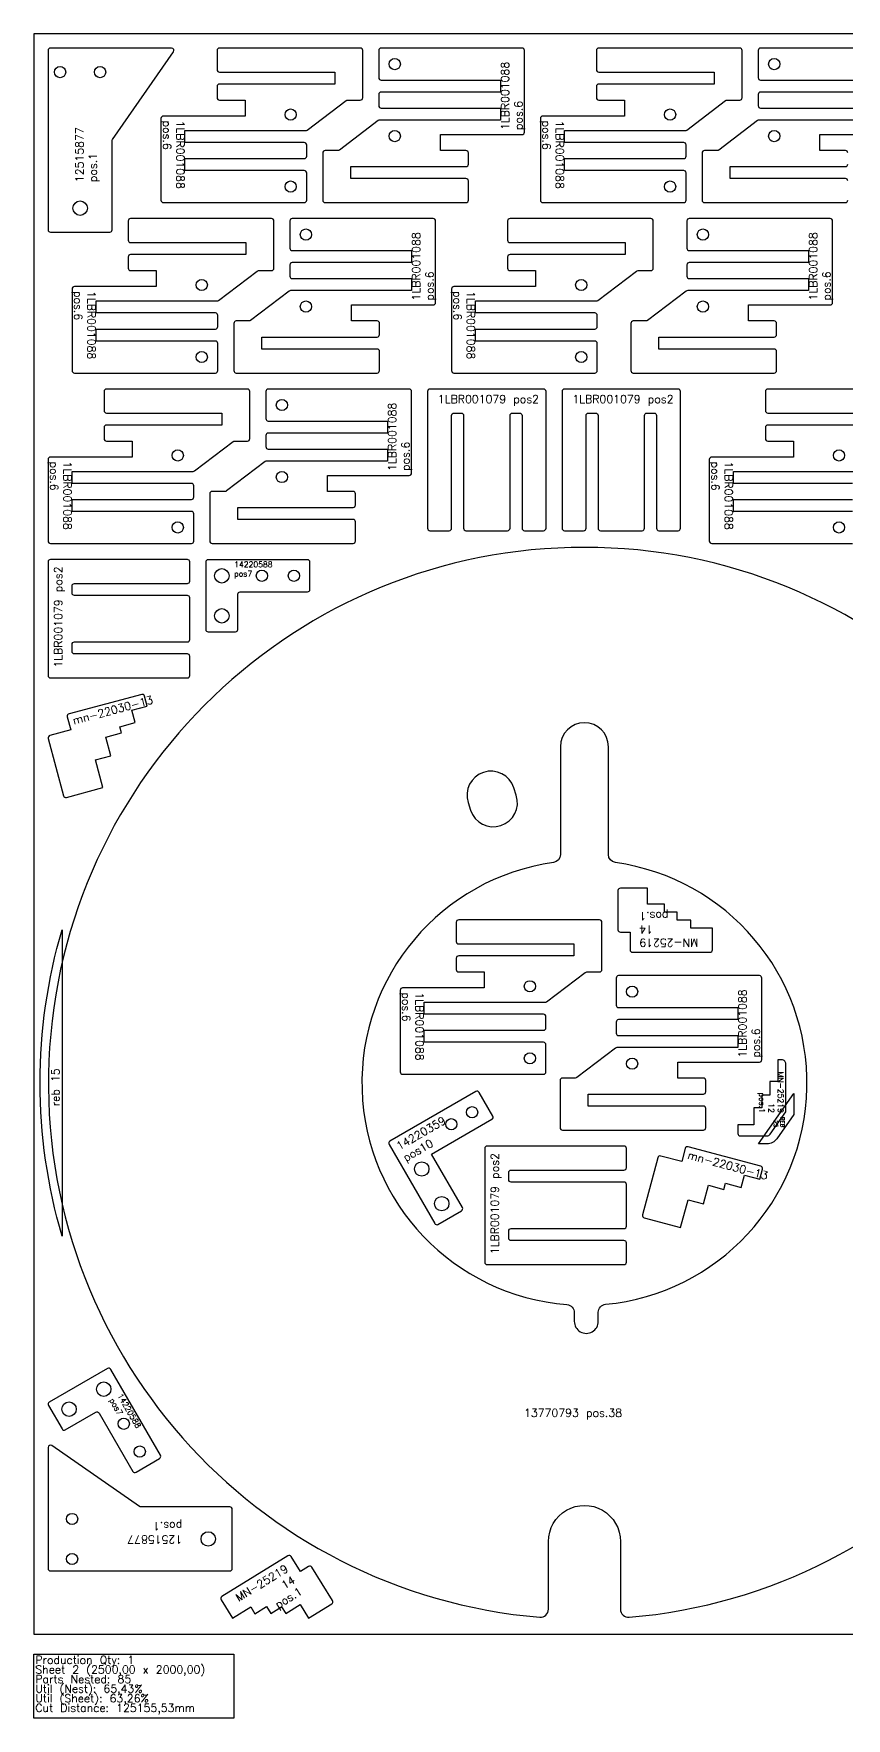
# Model space of a CAD drawing. Header units: millimetres. Extents: x 2625 to 8201, y -105 to 3778.
# Drawn here: x 2625 to 3640, y -105 to 2000 of the extents above; entities that cross this region are included whole.
import ezdxf

# ---------------------------------------------------------------- set-up
doc = ezdxf.new("R2010")
doc.units = ezdxf.units.MM
for name, color, linetype in [('12515877', 7, 'Continuous'), ('13770793', 7, 'Continuous'), ('14220359v01', 7, 'Continuous'), ('14220588v01', 7, 'Continuous'), ('1LBR001079', 7, 'Continuous'), ('1LBR001088', 7, 'Continuous'), ('Des.', 7, 'Continuous'), ('mn-22030-13', 7, 'Continuous'), ('MN-25219 14', 7, 'Continuous'), ('Rebaixo', 7, 'Continuous'), ('sheet', 24, 'Continuous'), ('Stats', 7, 'Continuous'), ('Texto', 7, 'Continuous')]:
    doc.layers.add(name, color=color, linetype=linetype)
doc.styles.get("Standard").update_dxf_attribs({"font": 'txt.shx'})

msp = doc.modelspace()

# ---------------------------------------------------------------- linework, layer by layer
at = {"layer": '12515877', "color": 5}
for points in [[(2646, 1982, 0.414214), (2643, 1979), (2643, 1755, 0.414214), (2646, 1752), (2720, 1752, 0.414214), (2723, 1755), (2723, 1866.1, -0.153131), (2723.5, 1867.8), (2799.7, 1977.3, 0.605768), (2797.3, 1982)], [(2643, 82.1, 0.414214), (2646, 79.1), (2870, 79.1, 0.414214), (2873, 82.1), (2873, 156.1, 0.414214), (2870, 159.1), (2758.9, 159.1, -0.153131), (2757.2, 159.6), (2647.7, 235.8, 0.605768), (2643, 233.3)]]:
    msp.add_lwpolyline(points, format="xyb", close=True, dxfattribs=at)
for centre, radius in [((2658, 1952), 7), ((2708, 1952), 7), ((2683, 1782), 9), ((2673, 144.1), 7), ((2843, 119.1), 9), ((2673, 94.1), 7)]:
    msp.add_circle(centre, radius, dxfattribs=at)
at = {"layer": '13770793', "color": 3}
for points in [[(3368.8, 21.3, 23.958261), (3257.2, 21.3, 0.438866), (3268, 31.3), (3268, 116, -1.000013), (3358, 116), (3358, 31.3, 0.438866)], [(3330.3, 391), (3330.3, 402.3, -0.386662), (3339.4, 412.3, 0.889207), (3351.6, 964.3, -0.373966), (3343, 974.2), (3343, 1109, 0.999975), (3283, 1109), (3283, 974.2, -0.373966), (3274.4, 964.3, 0.896446), (3291.1, 411.9, -0.3913), (3300.3, 401.9), (3300.3, 391, 1.000015)], [(3170.8, 1029.7, 0.999992), (3227.8, 1048.3), (3224.7, 1057.8, 0.99997), (3167.7, 1039.2)]]:
    msp.add_lwpolyline(points, format="xyb", close=True, dxfattribs=at)
at = {"layer": '14220359v01', "color": 5}
msp.add_lwpolyline([(3130, 512.2), (3159.4, 529.2, 0.414214), (3160.5, 533.3), (3122, 600), (3197.4, 643.5, 0.414214), (3198.5, 647.6), (3181.5, 677.1, 0.414214), (3177.4, 678.2), (3070, 616.2, 0.414214), (3068.9, 612.1), (3125.9, 513.3, 0.414214)], format="xyb", close=True, dxfattribs=at)
for centre, radius in [((3172.7, 652.3), 7), ((3146.7, 637.3), 7), ((3109.7, 581.4), 9), ((3134.7, 538.1), 9)]:
    msp.add_circle(centre, radius, dxfattribs=at)
at = {"layer": '14220588v01', "color": 5}
for points in [[(2843, 1252.6), (2877, 1252.6, 0.414214), (2880, 1255.6), (2880, 1299.6, -0.414213), (2883, 1302.6), (2967, 1302.6, 0.414214), (2970, 1305.6), (2970, 1339.6, 0.414214), (2967, 1342.6), (2843, 1342.6, 0.414214), (2840, 1339.6), (2840, 1255.6, 0.414213)], [(2643.4, 286), (2660.4, 256.6, 0.414214), (2664.5, 255.5), (2702.6, 277.5, -0.414214), (2706.7, 276.4), (2748.7, 203.6, 0.414213), (2752.8, 202.5), (2782.2, 219.5, 0.414214), (2783.3, 223.6), (2721.3, 331, 0.414214), (2717.2, 332.1), (2644.5, 290.1, 0.414214)]]:
    msp.add_lwpolyline(points, format="xyb", close=True, dxfattribs=at)
for centre, radius in [((2860, 1322.6), 9), ((2910, 1322.6), 7), ((2950, 1322.6), 7), ((2860, 1272.6), 9), ((2712.5, 306.3), 9), ((2669.2, 281.3), 9), ((2737.5, 263), 7), ((2757.5, 228.3), 7)]:
    msp.add_circle(centre, radius, dxfattribs=at)
at = {"layer": '1LBR001079', "color": 7}
for points in [[(3120, 1556, 0.414213), (3117, 1553), (3117, 1382, 0.414213), (3120, 1379), (3144, 1379, 0.414213), (3147, 1382), (3147, 1523, -0.414214), (3150, 1526), (3159, 1526, -0.414214), (3162, 1523), (3162, 1382, 0.414213), (3165, 1379), (3217, 1379, 0.414214), (3220, 1382), (3220, 1523, -0.414214), (3223, 1526), (3232, 1526, -0.414214), (3235, 1523), (3235, 1382, 0.414214), (3238, 1379), (3262, 1379, 0.414213), (3265, 1382), (3265, 1553, 0.414214), (3262, 1556)], [(3288, 1556, 0.414214), (3285, 1553), (3285, 1382, 0.414213), (3288, 1379), (3312, 1379, 0.414213), (3315, 1382), (3315, 1523, -0.414213), (3318, 1526), (3327, 1526, -0.414213), (3330, 1523), (3330, 1382, 0.414213), (3333, 1379), (3385, 1379, 0.414213), (3388, 1382), (3388, 1523, -0.414213), (3391, 1526), (3400, 1526, -0.414213), (3403, 1523), (3403, 1382, 0.414213), (3406, 1379), (3430, 1379, 0.414213), (3433, 1382), (3433, 1553, 0.414213), (3430, 1556)], [(2643, 1198, 0.414214), (2646, 1195), (2817, 1195, 0.414213), (2820, 1198), (2820, 1222, 0.414214), (2817, 1225), (2676, 1225, -0.414214), (2673, 1228), (2673, 1237, -0.414214), (2676, 1240), (2817, 1240, 0.414213), (2820, 1243), (2820, 1295, 0.414214), (2817, 1298), (2676, 1298, -0.414214), (2673, 1301), (2673, 1310, -0.414214), (2676, 1313), (2817, 1313, 0.414214), (2820, 1316), (2820, 1340, 0.414214), (2817, 1343), (2646, 1343, 0.414214), (2643, 1340)], [(3188.4, 465, 0.414214), (3191.4, 462), (3362.4, 462, 0.414213), (3365.4, 465), (3365.4, 489, 0.414213), (3362.4, 492), (3221.4, 492, -0.414214), (3218.4, 495), (3218.4, 504, -0.414214), (3221.4, 507), (3362.4, 507, 0.414214), (3365.4, 510), (3365.4, 562, 0.414213), (3362.4, 565), (3221.4, 565, -0.414214), (3218.4, 568), (3218.4, 577, -0.414214), (3221.4, 580), (3362.4, 580, 0.414213), (3365.4, 583), (3365.4, 607, 0.414213), (3362.4, 610), (3191.4, 610, 0.414214), (3188.4, 607)]]:
    msp.add_lwpolyline(points, format="xyb", close=True, dxfattribs=at)
at = {"layer": '1LBR001088', "color": 7}
for points in [[(2854, 1979), (2854, 1955, 0.414214), (2857, 1952), (3001, 1952), (3001, 1937), (2857, 1937, 0.414214), (2854, 1934), (2854, 1920, 0.414214), (2857, 1917), (2889, 1917), (2889, 1897), (2787, 1897, 0.414214), (2784, 1894), (2784, 1792, 0.414214), (2787, 1789), (2963, 1789, 0.414214), (2966, 1792), (2966, 1826, 0.414214), (2963, 1829), (2814, 1829), (2814, 1844), (2963, 1844, 0.414214), (2966, 1847), (2966, 1861, 0.414214), (2963, 1864), (2814, 1864), (2814, 1879), (2965, 1879, 0.163912), (2966.8, 1879.6), (3015.2, 1916.4, -0.163912), (3017, 1917), (3033, 1917, 0.414214), (3036, 1920), (3036, 1979, 0.414214), (3033, 1982), (2857, 1982, 0.414214)], [(3168, 1792), (3168, 1816, 0.414214), (3165, 1819), (3021, 1819), (3021, 1834), (3165, 1834, 0.414214), (3168, 1837), (3168, 1851, 0.414214), (3165, 1854), (3133, 1854), (3133, 1874), (3235, 1874, 0.414214), (3238, 1877), (3238, 1979, 0.414214), (3235, 1982), (3059, 1982, 0.414214), (3056, 1979), (3056, 1945, 0.414214), (3059, 1942), (3208, 1942), (3208, 1927), (3059, 1927, 0.414214), (3056, 1924), (3056, 1910, 0.414214), (3059, 1907), (3208, 1907), (3208, 1892), (3057, 1892, 0.163912), (3055.2, 1891.4), (3006.8, 1854.6, -0.163912), (3005, 1854), (2989, 1854, 0.414214), (2986, 1851), (2986, 1792, 0.414214), (2989, 1789), (3165, 1789, 0.414214)], [(3328, 1979), (3328, 1955, 0.414214), (3331, 1952), (3475, 1952), (3475, 1937), (3331, 1937, 0.414214), (3328, 1934), (3328, 1920, 0.414214), (3331, 1917), (3363, 1917), (3363, 1897), (3261, 1897, 0.414214), (3258, 1894), (3258, 1792, 0.414214), (3261, 1789), (3437, 1789, 0.414214), (3440, 1792), (3440, 1826, 0.414214), (3437, 1829), (3288, 1829), (3288, 1844), (3437, 1844, 0.414214), (3440, 1847), (3440, 1861, 0.414214), (3437, 1864), (3288, 1864), (3288, 1879), (3439, 1879, 0.163912), (3440.8, 1879.6), (3489.2, 1916.4, -0.163912), (3491, 1917), (3507, 1917, 0.414214), (3510, 1920), (3510, 1979, 0.414214), (3507, 1982), (3331, 1982, 0.414214)], [(2743, 1766), (2743, 1742, 0.414214), (2746, 1739), (2890, 1739), (2890, 1724), (2746, 1724, 0.414214), (2743, 1721), (2743, 1707, 0.414214), (2746, 1704), (2778, 1704), (2778, 1684), (2676, 1684, 0.414214), (2673, 1681), (2673, 1579, 0.414214), (2676, 1576), (2852, 1576, 0.414214), (2855, 1579), (2855, 1613, 0.414213), (2852, 1616), (2703, 1616), (2703, 1631), (2852, 1631, 0.414213), (2855, 1634), (2855, 1648, 0.414213), (2852, 1651), (2703, 1651), (2703, 1666), (2854, 1666, 0.163912), (2855.8, 1666.6), (2904.2, 1703.4, -0.163912), (2906, 1704), (2922, 1704, 0.414214), (2925, 1707), (2925, 1766, 0.414214), (2922, 1769), (2746, 1769, 0.414214)], [(3057, 1579), (3057, 1603, 0.414214), (3054, 1606), (2910, 1606), (2910, 1621), (3054, 1621, 0.414213), (3057, 1624), (3057, 1638, 0.414214), (3054, 1641), (3022, 1641), (3022, 1661), (3124, 1661, 0.414214), (3127, 1664), (3127, 1766, 0.414214), (3124, 1769), (2948, 1769, 0.414213), (2945, 1766), (2945, 1732, 0.414214), (2948, 1729), (3097, 1729), (3097, 1714), (2948, 1714, 0.414213), (2945, 1711), (2945, 1697, 0.414213), (2948, 1694), (3097, 1694), (3097, 1679), (2946, 1679, 0.163912), (2944.2, 1678.4), (2895.8, 1641.6, -0.163912), (2894, 1641), (2878, 1641, 0.414214), (2875, 1638), (2875, 1579, 0.414214), (2878, 1576), (3054, 1576, 0.414213)], [(3217, 1766), (3217, 1742, 0.414214), (3220, 1739), (3364, 1739), (3364, 1724), (3220, 1724, 0.414214), (3217, 1721), (3217, 1707, 0.414214), (3220, 1704), (3252, 1704), (3252, 1684), (3150, 1684, 0.414214), (3147, 1681), (3147, 1579, 0.414214), (3150, 1576), (3326, 1576, 0.414214), (3329, 1579), (3329, 1613, 0.414214), (3326, 1616), (3177, 1616), (3177, 1631), (3326, 1631, 0.414214), (3329, 1634), (3329, 1648, 0.414214), (3326, 1651), (3177, 1651), (3177, 1666), (3328, 1666, 0.163912), (3329.8, 1666.6), (3378.2, 1703.4, -0.163912), (3380, 1704), (3396, 1704, 0.414214), (3399, 1707), (3399, 1766, 0.414214), (3396, 1769), (3220, 1769, 0.414214)], [(3553, 1579), (3553, 1603, 0.414214), (3550, 1606), (3406, 1606), (3406, 1621), (3550, 1621, 0.414214), (3553, 1624), (3553, 1638, 0.414214), (3550, 1641), (3518, 1641), (3518, 1661), (3620, 1661, 0.414213), (3623, 1664), (3623, 1766, 0.414213), (3620, 1769), (3444, 1769, 0.414214), (3441, 1766), (3441, 1732, 0.414214), (3444, 1729), (3593, 1729), (3593, 1714), (3444, 1714, 0.414214), (3441, 1711), (3441, 1697, 0.414214), (3444, 1694), (3593, 1694), (3593, 1679), (3442, 1679, 0.163912), (3440.2, 1678.4), (3391.8, 1641.6, -0.163912), (3390, 1641), (3374, 1641, 0.414213), (3371, 1638), (3371, 1579, 0.414213), (3374, 1576), (3550, 1576, 0.414214)], [(2713, 1553), (2713, 1529, 0.414214), (2716, 1526), (2860, 1526), (2860, 1511), (2716, 1511, 0.414214), (2713, 1508), (2713, 1494, 0.414214), (2716, 1491), (2748, 1491), (2748, 1471), (2646, 1471, 0.414214), (2643, 1468), (2643, 1366, 0.414214), (2646, 1363), (2822, 1363, 0.414213), (2825, 1366), (2825, 1400, 0.414213), (2822, 1403), (2673, 1403), (2673, 1418), (2822, 1418, 0.414213), (2825, 1421), (2825, 1435, 0.414213), (2822, 1438), (2673, 1438), (2673, 1453), (2824, 1453, 0.163912), (2825.8, 1453.6), (2874.2, 1490.4, -0.163912), (2876, 1491), (2892, 1491, 0.414214), (2895, 1494), (2895, 1553, 0.414214), (2892, 1556), (2716, 1556, 0.414214)], [(3027, 1366), (3027, 1390, 0.414213), (3024, 1393), (2880, 1393), (2880, 1408), (3024, 1408, 0.414214), (3027, 1411), (3027, 1425, 0.414213), (3024, 1428), (2992, 1428), (2992, 1448), (3094, 1448, 0.414214), (3097, 1451), (3097, 1553, 0.414214), (3094, 1556), (2918, 1556, 0.414213), (2915, 1553), (2915, 1519, 0.414214), (2918, 1516), (3067, 1516), (3067, 1501), (2918, 1501, 0.414214), (2915, 1498), (2915, 1484, 0.414214), (2918, 1481), (3067, 1481), (3067, 1466), (2916, 1466, 0.163912), (2914.2, 1465.4), (2865.8, 1428.6, -0.163912), (2864, 1428), (2848, 1428, 0.414214), (2845, 1425), (2845, 1366, 0.414214), (2848, 1363), (3024, 1363, 0.414214)], [(3152.9, 889.7), (3152.9, 865.7, 0.414214), (3155.9, 862.7), (3299.9, 862.7), (3299.9, 847.7), (3155.9, 847.7, 0.414214), (3152.9, 844.7), (3152.9, 830.7, 0.414214), (3155.9, 827.7), (3187.9, 827.7), (3187.9, 807.7), (3085.9, 807.7, 0.414214), (3082.9, 804.7), (3082.9, 702.7, 0.414214), (3085.9, 699.7), (3261.9, 699.7, 0.414214), (3264.9, 702.7), (3264.9, 736.7, 0.414213), (3261.9, 739.7), (3112.9, 739.7), (3112.9, 754.7), (3261.9, 754.7, 0.414214), (3264.9, 757.7), (3264.9, 771.7, 0.414213), (3261.9, 774.7), (3112.9, 774.7), (3112.9, 789.7), (3263.9, 789.7, 0.163912), (3265.7, 790.3), (3314.1, 827, -0.163912), (3315.9, 827.7), (3331.9, 827.7, 0.414214), (3334.9, 830.7), (3334.9, 889.7, 0.414214), (3331.9, 892.7), (3155.9, 892.7, 0.414214)], [(3464.6, 633), (3464.6, 657, 0.414214), (3461.6, 660), (3317.6, 660), (3317.6, 675), (3461.6, 675, 0.414214), (3464.6, 678), (3464.6, 692, 0.414214), (3461.6, 695), (3429.6, 695), (3429.6, 715), (3531.6, 715, 0.414214), (3534.6, 718), (3534.6, 820, 0.414214), (3531.6, 823), (3355.6, 823, 0.414214), (3352.6, 820), (3352.6, 786, 0.414213), (3355.6, 783), (3504.6, 783), (3504.6, 768), (3355.6, 768, 0.414214), (3352.6, 765), (3352.6, 751, 0.414213), (3355.6, 748), (3504.6, 748), (3504.6, 733), (3353.6, 733, 0.163912), (3351.8, 732.4), (3303.4, 695.6, -0.163912), (3301.6, 695), (3285.6, 695, 0.414213), (3282.6, 692), (3282.6, 633, 0.414214), (3285.6, 630), (3461.6, 630, 0.414214)]]:
    msp.add_lwpolyline(points, format="xyb", close=True, dxfattribs=at)
for points in [[(3709, 1982), (3533, 1982, 0.414214), (3530, 1979), (3530, 1945, 0.414214), (3533, 1942), (3682, 1942)], [(3682, 1927), (3533, 1927, 0.414214), (3530, 1924), (3530, 1910, 0.414214), (3533, 1907), (3682, 1907)], [(3682, 1892), (3531, 1892, 0.163912), (3529.2, 1891.4), (3480.8, 1854.6, -0.163912), (3479, 1854), (3463, 1854, 0.414214), (3460, 1851), (3460, 1792, 0.414214), (3463, 1789), (3639, 1789, 0.414214), (3642, 1792)], [(3642, 1851, 0.414214), (3639, 1854), (3607, 1854), (3607, 1874), (3709, 1874, 0.414214)], [(3642, 1816, 0.414214), (3639, 1819), (3495, 1819), (3495, 1834), (3639, 1834, 0.414214), (3642, 1837)], [(3718, 1556), (3542, 1556, 0.414214), (3539, 1553), (3539, 1529, 0.414214), (3542, 1526), (3686, 1526)], [(3686, 1511), (3542, 1511, 0.414214), (3539, 1508), (3539, 1494, 0.414214), (3542, 1491), (3574, 1491), (3574, 1471), (3472, 1471, 0.414214), (3469, 1468), (3469, 1366, 0.414214), (3472, 1363), (3648, 1363, 0.414213)], [(3648, 1438), (3499, 1438), (3499, 1453), (3650, 1453, 0.163912)], [(3648, 1403), (3499, 1403), (3499, 1418), (3648, 1418, 0.414213)]]:
    msp.add_lwpolyline(points, format="xyb", dxfattribs=at)
for centre in [(3076, 1962), (3550, 1962), (2946, 1899), (3420, 1899), (3076, 1872), (3550, 1872), (2946, 1809), (3420, 1809), (2965, 1749), (3461, 1749), (2835, 1686), (3309, 1686), (2965, 1659), (3461, 1659), (2835, 1596), (3309, 1596), (2935, 1536), (2805, 1473), (3631, 1473), (2935, 1446), (2805, 1383), (3631, 1383), (3244.9, 809.7), (3372.6, 803), (3244.9, 719.7), (3372.6, 713)]:
    msp.add_circle(centre, 7, dxfattribs=at)
at = {"layer": 'Des.', "color": 1}
msp.add_lwpolyline([(3504.6, 636.7), (3504.6, 625.7, 0.414214), (3507.6, 622.7), (3541, 622.7, 0.244698), (3545.1, 624.8), (3564.6, 652.7), (3564.6, 712.7, 0.414214), (3559.6, 717.7), (3554.6, 717.7), (3554.6, 690.7), (3544.6, 690.7), (3544.6, 673.7), (3534.6, 673.7), (3534.6, 657.7), (3524.6, 657.7), (3524.6, 636.7)], format="xyb", close=True, dxfattribs=at)
at = {"layer": 'mn-22030-13', "color": 5}
for points in [[(2645.3, 1123, 0.414213), (2643.2, 1119.3), (2662.3, 1047.8, 0.414214), (2666, 1045.7), (2711.4, 1057.9), (2702.1, 1092.7), (2721.4, 1097.8), (2715.2, 1121), (2734.5, 1126.2), (2732.4, 1133.9), (2751.7, 1139.1), (2747.6, 1154.6), (2766.9, 1159.7), (2763.5, 1172.3, 0.414214), (2759.9, 1174.4), (2669.1, 1150.1, 0.414214), (2667, 1146.4), (2671.4, 1130)], [(3408.4, 597.6, 0.414214), (3404.7, 595.5), (3385.5, 524, 0.414214), (3387.7, 520.4), (3433.1, 508.2), (3442.4, 543), (3461.7, 537.8), (3467.9, 561), (3487.2, 555.8), (3489.3, 563.5), (3508.6, 558.4), (3512.8, 573.8), (3532.1, 568.6), (3535.4, 581.2, 0.414214), (3533.3, 584.9), (3442.5, 609.2, 0.414214), (3438.9, 607.1), (3434.5, 590.7)]]:
    msp.add_lwpolyline(points, format="xyb", close=True, dxfattribs=at)
at = {"layer": 'MN-25219 14', "color": 5}
for points in [[(3357.9, 932.3, 0.414214), (3354.9, 929.3), (3354.9, 880.3, 0.414214), (3357.9, 877.3), (3369.9, 877.3), (3369.9, 855.3, 0.414214), (3372.9, 852.3), (3469.9, 852.3, 0.414214), (3472.9, 855.3), (3472.9, 882.3), (3445.9, 882.3), (3445.9, 892.3), (3428.9, 892.3), (3428.9, 902.3), (3412.9, 902.3), (3412.9, 912.3), (3391.9, 912.3), (3391.9, 932.3)], [(2997.3, 37.9, 0.414214), (2998.3, 42), (2972.5, 83.7, 0.414214), (2968.4, 84.7), (2958.2, 78.4), (2946.6, 97.1, 0.414213), (2942.5, 98.1), (2860, 47.1, 0.414214), (2859, 43), (2873.2, 20), (2896.1, 34.2), (2901.4, 25.7), (2915.9, 34.6), (2921.1, 26.1), (2934.7, 34.5), (2940, 26), (2957.9, 37), (2968.4, 20)]]:
    msp.add_lwpolyline(points, format="xyb", close=True, dxfattribs=at)
at = {"layer": 'Rebaixo', "color": 3}
msp.add_lwpolyline([(2660.5, 880.4), (2660.5, 497.6, -0.143659)], format="xyb", close=True, dxfattribs=at)
at = {"layer": 'Rebaixo', "color": 1}
msp.add_lwpolyline([(3574.6, 675.7), (3574.6, 649.5), (3553.3, 619.1, -0.244698), (3541, 612.7), (3530.5, 612.7)], format="xyb", close=True, dxfattribs=at)
at = {"layer": 'sheet', "color": 7}
msp.add_lwpolyline([(2625, 0), (5125, 0), (5125, 2000), (2625, 2000)], close=True, dxfattribs=at)
at = {"layer": 'Stats', "color": 151}
msp.add_lwpolyline([(2625, -25), (2875, -25), (2875, -105), (2625, -105), (2625, -25)], close=True, dxfattribs=at)

# ---------------------------------------------------------------- texts
at = {"layer": 'Rebaixo', "color": 3, "insert": (2657.2, 659.7), "char_height": 10, "attachment_point": 7, "rotation": 90}
msp.add_mtext_dynamic_manual_height_columns('reb 15', width=112.259, gutter_width=12.5, heights=[0], dxfattribs=at)
at = {"layer": 'Rebaixo', "color": 1, "insert": (3563, 633.5), "char_height": 5, "attachment_point": 3, "rotation": 270}
msp.add_mtext_dynamic_manual_height_columns('REB\\P25', width=31.394, gutter_width=12.5, heights=[0], dxfattribs=at)
at = {"layer": 'Stats', "color": 60}
for s, p in [('Sheet 2 (2500,00 x 2000,00)', (2627, -49)), ('Production Qty: 1', (2627, -37)), ('Parts Nested: 85', (2627, -61)), ('Util (Nest): 65,43%', (2627, -73)), ('Util (Sheet): 63,26%', (2627, -85)), ('Cut Distance: 125155,53mm', (2627, -97))]:
    msp.add_text(s, height=10, dxfattribs=at).set_placement(p)
at = {"layer": 'Texto', "color": 3, "char_height": 10, "attachment_point": 1}
for s, insert, width, rotation in [('{\\W1.945097; }1LBR001088 \\P{\\W7.975853; }pos.6', (3208.8, 1879.6), 94.526, 90), ('{\\W1.945097; }1LBR001088 \\P{\\W7.975853; }pos.6', (2813.2, 1891.4), 94.526, 270), ('{\\W1.945097; }1LBR001088 \\P{\\W7.975853; }pos.6', (3287.2, 1891.4), 94.526, 270), ('{\\W1.945097; }1LBR001088 \\P{\\W7.975853; }pos.6', (3097.8, 1666.6), 94.526, 90), ('{\\W1.945097; }1LBR001088 \\P{\\W7.975853; }pos.6', (3593.8, 1666.6), 94.526, 90), ('{\\W1.945097; }1LBR001088 \\P{\\W7.975853; }pos.6', (2702.2, 1678.4), 94.526, 270), ('{\\W1.945097; }1LBR001088 \\P{\\W7.975853; }pos.6', (3176.2, 1678.4), 94.526, 270), ('{\\W1.945097; }1LBR001088 \\P{\\W7.975853; }pos.6', (3067.8, 1453.6), 94.526, 90), ('{\\W1.945097; }1LBR001088 \\P{\\W7.975853; }pos.6', (2672.2, 1465.4), 94.526, 270), ('{\\W1.945097; }1LBR001088 \\P{\\W7.975853; }pos.6', (3498.2, 1465.4), 94.526, 270), ('1LBR001079 pos2', (2650.6, 1207.9), 127.627, 90), ('{\\W1.945097; }1LBR001088 \\P{\\W7.975853; }pos.6', (3112.1, 802.1), 94.526, 270), ('{\\W1.945097; }1LBR001088 \\P{\\W7.975853; }pos.6', (3505.4, 720.6), 94.526, 90), ('1LBR001079 pos2', (3196, 474.9), 127.627, 90)]:
    msp.add_mtext(s, dxfattribs=dict(at, insert=insert, width=width, rotation=rotation))
at = {"layer": 'Texto', "color": 5}
for s, insert, char_height, width, attachment_point, rotation in [('12515877 pos.1', (2677.2, 1814.5), 10, 105.689, 1, 90), ('mn-22030-13', (2672.6, 1146.3), 10, 127.009, 1, 15), ('MN-25219 14\\Ppos.1', (3381.5, 859.1), 10, 88.807, 3, 180), ('14220359\\Ppos10', (3076.6, 613.3), 10, 73.912, 1, 30), ('mn-22030-13', (3443.7, 604.2), 10, 127.009, 1, 345), ('14220588\\Ppos7', (2735.5, 301.8), 7, 94.198, 1, 300), ('12515877 pos.1', (2810.5, 113.3), 10, 105.689, 1, 180), ('MN-25219 14\\Ppos.1', (2938.7, 87.7), 10, 88.807, 3, 31.6863)]:
    msp.add_mtext(s, dxfattribs=dict(at, insert=insert, char_height=char_height, width=width, attachment_point=attachment_point, rotation=rotation))
at = {"layer": 'Texto', "color": 3, "char_height": 10, "attachment_point": 1}
for s, insert, width in [('1LBR001079 pos2', (3129.9, 1548.4), 127.627), ('1LBR001079 pos2', (3297.9, 1548.4), 127.627), ('13770793 pos.38', (3237.5, 281.7), 335.081)]:
    msp.add_mtext(s, dxfattribs=dict(at, insert=insert, width=width))
at = {"layer": 'Texto', "color": 5, "insert": (2875.4, 1340.3), "char_height": 7, "width": 94.198, "attachment_point": 1}
msp.add_mtext('14220588\\Ppos7', dxfattribs=at)
at = {"layer": 'Texto', "color": 1, "insert": (3561.7, 651.5), "char_height": 7, "width": 61.743, "attachment_point": 3, "rotation": 270}
msp.add_mtext('MN-25219 12\\Ppos.1', dxfattribs=at)

doc.saveas('drawing.dxf')
